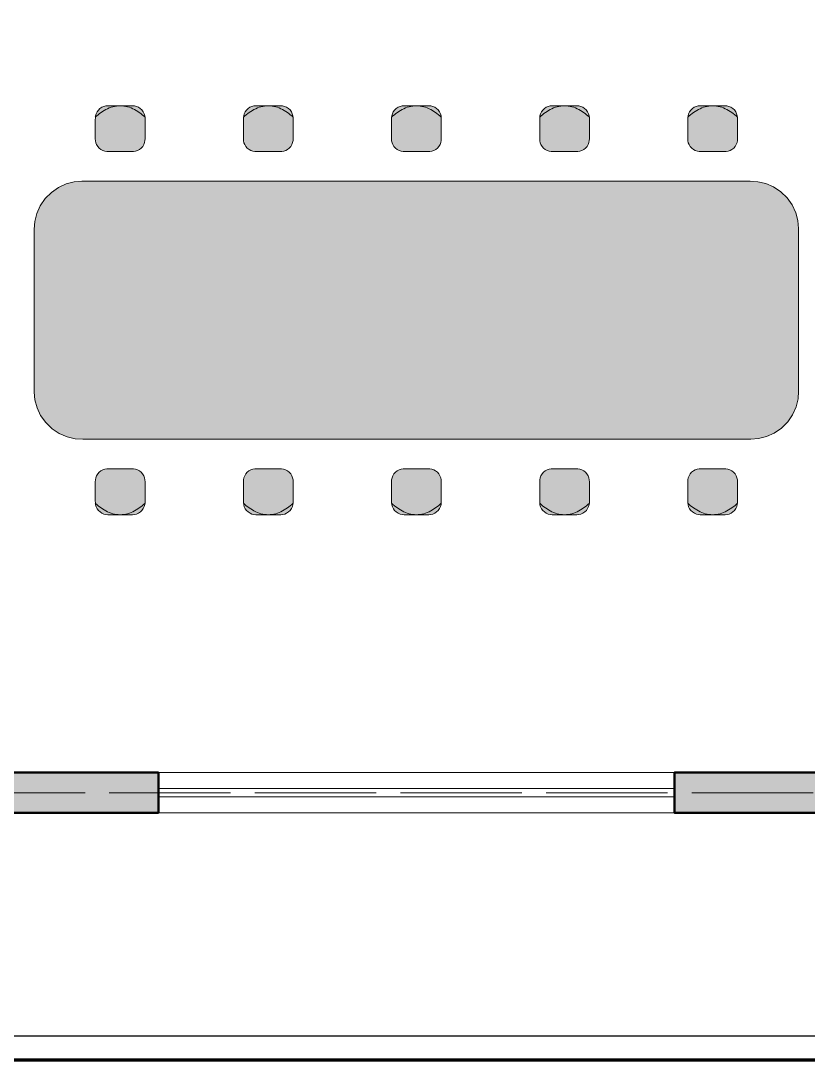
# Model space of a CAD drawing. Header units: metres. Extents: x 0 to 115, y 0 to 64.
# Drawn here: x 6.16 to 14.4, y 0.4 to 11.28 of the extents above; entities that cross this region are included whole.
import ezdxf

# ---------------------------------------------------------------- set-up
doc = ezdxf.new("R2010")
doc.units = ezdxf.units.M
doc.linetypes.add('DASHED', pattern=[1.524, 1.27, -0.254])
doc.layers.add('A-AREA', color=8, linetype='DASHED', lineweight=13, plot=False)
for name, color, linetype, lineweight in [('A-LAMINA', 8, 'Continuous', 35), ('A-MOBILIARIO', 9, 'Continuous', 18), ('A-MOBILIARIO-RELLENO', 9, 'Continuous', 0), ('A-MURO', 7, 'Continuous', 50), ('A-VENTANA', 4, 'Continuous', 18)]:
    doc.layers.add(name, color=color, linetype=linetype, lineweight=lineweight)
doc.layers.add('A-MURO-RELLENO', color=8, linetype='Continuous', lineweight=0, true_color=0x8d949b)

msp = doc.modelspace()

# ---------------------------------------------------------------- hatches: boundary and pattern name
at = {"layer": 'A-MOBILIARIO-RELLENO', "true_color": 0xeef0f2}
h = msp.add_hatch(color=7, dxfattribs=at)
h.dxf.hatch_style = 1
h.paths.add_polyline_path([(7.07, 10.39), (7.0899, 10.39), (7.1099, 10.39), (7.1298, 10.39), (7.1498, 10.39), (7.1697, 10.39), (7.1897, 10.39), (7.2096, 10.39), (7.2296, 10.39), (7.2495, 10.39), (7.2695, 10.39), (7.2894, 10.39), (7.3093, 10.39), (7.3293, 10.39), (7.3497, 10.3885), (7.3707, 10.3835), (7.3914, 10.3746), (7.4107, 10.3619), (7.4276, 10.3459), (7.4413, 10.3272), (7.4513, 10.3068), (7.4574, 10.2858), (7.4599, 10.2651), (7.46, 10.2451), (7.46, 10.2251), (7.46, 10.2052), (7.46, 10.1853), (7.46, 10.1653), (7.46, 10.1454), (7.46, 10.1254), (7.46, 10.1055), (7.46, 10.0855), (7.46, 10.0656), (7.46, 10.0456), (7.4592, 10.0254), (7.455, 10.0045), (7.4471, 9.9836), (7.4354, 9.9639), (7.4201, 9.9463), (7.402, 9.9317), (7.3819, 9.9208), (7.361, 9.9137), (7.3401, 9.9104), (7.32, 9.91), (7.3001, 9.91), (7.2801, 9.91), (7.2602, 9.91), (7.2402, 9.91), (7.2203, 9.91), (7.2004, 9.91), (7.1804, 9.91), (7.1605, 9.91), (7.1405, 9.91), (7.1206, 9.91), (7.1006, 9.91), (7.0807, 9.91), (7.0606, 9.9103), (7.0398, 9.9136), (7.0188, 9.9205), (6.9987, 9.9313), (6.9805, 9.9457), (6.9651, 9.9632), (6.9532, 9.9829), (6.9452, 10.0037), (6.9409, 10.0247), (6.94, 10.0449), (6.94, 10.0649), (6.94, 10.0848), (6.94, 10.1048), (6.94, 10.1247), (6.94, 10.1447), (6.94, 10.1646), (6.94, 10.1846), (6.94, 10.2045), (6.94, 10.2244), (6.94, 10.2444), (6.9401, 10.2644), (6.9424, 10.285), (6.9484, 10.306), (6.9583, 10.3265), (6.9718, 10.3452), (6.9887, 10.3614), (7.0079, 10.3742), (7.0285, 10.3832), (7.0495, 10.3884)])
h = msp.add_hatch(color=7, dxfattribs=at)
h.dxf.hatch_style = 1
h.paths.add_polyline_path([(8.62, 10.39), (8.6399, 10.39), (8.6599, 10.39), (8.6798, 10.39), (8.6998, 10.39), (8.7197, 10.39), (8.7397, 10.39), (8.7596, 10.39), (8.7796, 10.39), (8.7995, 10.39), (8.8195, 10.39), (8.8394, 10.39), (8.8593, 10.39), (8.8793, 10.39), (8.8997, 10.3885), (8.9207, 10.3835), (8.9414, 10.3746), (8.9607, 10.3619), (8.9776, 10.3459), (8.9913, 10.3272), (9.0013, 10.3068), (9.0074, 10.2858), (9.0099, 10.2651), (9.01, 10.2451), (9.01, 10.2251), (9.01, 10.2052), (9.01, 10.1853), (9.01, 10.1653), (9.01, 10.1454), (9.01, 10.1254), (9.01, 10.1055), (9.01, 10.0855), (9.01, 10.0656), (9.01, 10.0456), (9.0092, 10.0254), (9.005, 10.0045), (8.9971, 9.9836), (8.9854, 9.9639), (8.9701, 9.9463), (8.952, 9.9317), (8.9319, 9.9208), (8.911, 9.9137), (8.8901, 9.9104), (8.87, 9.91), (8.8501, 9.91), (8.8301, 9.91), (8.8102, 9.91), (8.7902, 9.91), (8.7703, 9.91), (8.7504, 9.91), (8.7304, 9.91), (8.7105, 9.91), (8.6905, 9.91), (8.6706, 9.91), (8.6506, 9.91), (8.6307, 9.91), (8.6106, 9.9103), (8.5898, 9.9136), (8.5688, 9.9205), (8.5487, 9.9313), (8.5305, 9.9457), (8.5151, 9.9632), (8.5032, 9.9829), (8.4952, 10.0037), (8.4909, 10.0247), (8.49, 10.0449), (8.49, 10.0649), (8.49, 10.0848), (8.49, 10.1048), (8.49, 10.1247), (8.49, 10.1447), (8.49, 10.1646), (8.49, 10.1846), (8.49, 10.2045), (8.49, 10.2244), (8.49, 10.2444), (8.4901, 10.2644), (8.4924, 10.285), (8.4984, 10.306), (8.5083, 10.3265), (8.5218, 10.3452), (8.5387, 10.3614), (8.5579, 10.3742), (8.5785, 10.3832), (8.5995, 10.3884)])
h = msp.add_hatch(color=7, dxfattribs=at)
h.dxf.hatch_style = 1
h.paths.add_polyline_path([(10.17, 10.39), (10.1899, 10.39), (10.2099, 10.39), (10.2298, 10.39), (10.2498, 10.39), (10.2697, 10.39), (10.2897, 10.39), (10.3096, 10.39), (10.3296, 10.39), (10.3495, 10.39), (10.3695, 10.39), (10.3894, 10.39), (10.4093, 10.39), (10.4293, 10.39), (10.4497, 10.3885), (10.4707, 10.3835), (10.4914, 10.3746), (10.5107, 10.3619), (10.5276, 10.3459), (10.5413, 10.3272), (10.5513, 10.3068), (10.5574, 10.2858), (10.5599, 10.2651), (10.56, 10.2451), (10.56, 10.2251), (10.56, 10.2052), (10.56, 10.1853), (10.56, 10.1653), (10.56, 10.1454), (10.56, 10.1254), (10.56, 10.1055), (10.56, 10.0855), (10.56, 10.0656), (10.56, 10.0456), (10.5592, 10.0254), (10.555, 10.0045), (10.5471, 9.9836), (10.5354, 9.9639), (10.5201, 9.9463), (10.502, 9.9317), (10.4819, 9.9208), (10.461, 9.9137), (10.4401, 9.9104), (10.42, 9.91), (10.4001, 9.91), (10.3801, 9.91), (10.3602, 9.91), (10.3402, 9.91), (10.3203, 9.91), (10.3004, 9.91), (10.2804, 9.91), (10.2605, 9.91), (10.2405, 9.91), (10.2206, 9.91), (10.2006, 9.91), (10.1807, 9.91), (10.1606, 9.9103), (10.1398, 9.9136), (10.1188, 9.9205), (10.0987, 9.9313), (10.0805, 9.9457), (10.0651, 9.9632), (10.0532, 9.9829), (10.0452, 10.0037), (10.0409, 10.0247), (10.04, 10.0449), (10.04, 10.0649), (10.04, 10.0848), (10.04, 10.1048), (10.04, 10.1247), (10.04, 10.1447), (10.04, 10.1646), (10.04, 10.1846), (10.04, 10.2045), (10.04, 10.2244), (10.04, 10.2444), (10.0401, 10.2644), (10.0424, 10.285), (10.0484, 10.306), (10.0583, 10.3265), (10.0718, 10.3452), (10.0887, 10.3614), (10.1079, 10.3742), (10.1285, 10.3832), (10.1495, 10.3884)])
h = msp.add_hatch(color=7, dxfattribs=at)
h.dxf.hatch_style = 1
h.paths.add_polyline_path([(11.72, 10.39), (11.7399, 10.39), (11.7599, 10.39), (11.7798, 10.39), (11.7998, 10.39), (11.8197, 10.39), (11.8397, 10.39), (11.8596, 10.39), (11.8796, 10.39), (11.8995, 10.39), (11.9195, 10.39), (11.9394, 10.39), (11.9593, 10.39), (11.9793, 10.39), (11.9997, 10.3885), (12.0207, 10.3835), (12.0414, 10.3746), (12.0607, 10.3619), (12.0776, 10.3459), (12.0913, 10.3272), (12.1013, 10.3068), (12.1074, 10.2858), (12.1099, 10.2651), (12.11, 10.2451), (12.11, 10.2251), (12.11, 10.2052), (12.11, 10.1853), (12.11, 10.1653), (12.11, 10.1454), (12.11, 10.1254), (12.11, 10.1055), (12.11, 10.0855), (12.11, 10.0656), (12.11, 10.0456), (12.1092, 10.0254), (12.105, 10.0045), (12.0971, 9.9836), (12.0854, 9.9639), (12.0701, 9.9463), (12.052, 9.9317), (12.0319, 9.9208), (12.011, 9.9137), (11.9901, 9.9104), (11.97, 9.91), (11.9501, 9.91), (11.9301, 9.91), (11.9102, 9.91), (11.8902, 9.91), (11.8703, 9.91), (11.8504, 9.91), (11.8304, 9.91), (11.8105, 9.91), (11.7905, 9.91), (11.7706, 9.91), (11.7506, 9.91), (11.7307, 9.91), (11.7106, 9.9103), (11.6898, 9.9136), (11.6688, 9.9205), (11.6487, 9.9313), (11.6305, 9.9457), (11.6151, 9.9632), (11.6032, 9.9829), (11.5952, 10.0037), (11.5909, 10.0247), (11.59, 10.0449), (11.59, 10.0649), (11.59, 10.0848), (11.59, 10.1048), (11.59, 10.1247), (11.59, 10.1447), (11.59, 10.1646), (11.59, 10.1846), (11.59, 10.2045), (11.59, 10.2244), (11.59, 10.2444), (11.5901, 10.2644), (11.5924, 10.285), (11.5984, 10.306), (11.6083, 10.3265), (11.6218, 10.3452), (11.6387, 10.3614), (11.6579, 10.3742), (11.6785, 10.3832), (11.6995, 10.3884)])
h = msp.add_hatch(color=7, dxfattribs=at)
h.dxf.hatch_style = 1
h.paths.add_polyline_path([(13.27, 10.39), (13.2899, 10.39), (13.3099, 10.39), (13.3298, 10.39), (13.3498, 10.39), (13.3697, 10.39), (13.3897, 10.39), (13.4096, 10.39), (13.4296, 10.39), (13.4495, 10.39), (13.4695, 10.39), (13.4894, 10.39), (13.5093, 10.39), (13.5293, 10.39), (13.5497, 10.3885), (13.5707, 10.3835), (13.5914, 10.3746), (13.6107, 10.3619), (13.6276, 10.3459), (13.6413, 10.3272), (13.6513, 10.3068), (13.6574, 10.2858), (13.6599, 10.2651), (13.66, 10.2451), (13.66, 10.2251), (13.66, 10.2052), (13.66, 10.1853), (13.66, 10.1653), (13.66, 10.1454), (13.66, 10.1254), (13.66, 10.1055), (13.66, 10.0855), (13.66, 10.0656), (13.66, 10.0456), (13.6592, 10.0254), (13.655, 10.0045), (13.6471, 9.9836), (13.6354, 9.9639), (13.6201, 9.9463), (13.602, 9.9317), (13.5819, 9.9208), (13.561, 9.9137), (13.5401, 9.9104), (13.52, 9.91), (13.5001, 9.91), (13.4801, 9.91), (13.4602, 9.91), (13.4402, 9.91), (13.4203, 9.91), (13.4004, 9.91), (13.3804, 9.91), (13.3605, 9.91), (13.3405, 9.91), (13.3206, 9.91), (13.3006, 9.91), (13.2807, 9.91), (13.2606, 9.9103), (13.2398, 9.9136), (13.2188, 9.9205), (13.1987, 9.9313), (13.1805, 9.9457), (13.1651, 9.9632), (13.1532, 9.9829), (13.1452, 10.0037), (13.1409, 10.0247), (13.14, 10.0449), (13.14, 10.0649), (13.14, 10.0848), (13.14, 10.1048), (13.14, 10.1247), (13.14, 10.1447), (13.14, 10.1646), (13.14, 10.1846), (13.14, 10.2045), (13.14, 10.2244), (13.14, 10.2444), (13.1401, 10.2644), (13.1424, 10.285), (13.1484, 10.306), (13.1583, 10.3265), (13.1718, 10.3452), (13.1887, 10.3614), (13.2079, 10.3742), (13.2285, 10.3832), (13.2495, 10.3884)])
at = {"layer": 'A-MOBILIARIO-RELLENO', "true_color": 0xf3efe8}
h = msp.add_hatch(color=7, dxfattribs=at)
h.dxf.hatch_style = 1
h.paths.add_polyline_path([(6.8, 9.6), (6.8853, 9.6), (6.9705, 9.6), (7.0558, 9.6), (7.141, 9.6), (7.2263, 9.6), (7.3115, 9.6), (7.3968, 9.6), (7.482, 9.6), (7.5673, 9.6), (7.6526, 9.6), (7.7378, 9.6), (7.8231, 9.6), (7.9083, 9.6), (7.9936, 9.6), (8.0788, 9.6), (8.1641, 9.6), (8.2494, 9.6), (8.3346, 9.6), (8.4199, 9.6), (8.5051, 9.6), (8.5904, 9.6), (8.6756, 9.6), (8.7609, 9.6), (8.8461, 9.6), (8.9314, 9.6), (9.0167, 9.6), (9.1019, 9.6), (9.1872, 9.6), (9.2724, 9.6), (9.3577, 9.6), (9.4429, 9.6), (9.5282, 9.6), (9.6135, 9.6), (9.6987, 9.6), (9.784, 9.6), (9.8692, 9.6), (9.9545, 9.6), (10.0397, 9.6), (10.125, 9.6), (10.2102, 9.6), (10.2955, 9.6), (10.3808, 9.6), (10.466, 9.6), (10.5513, 9.6), (10.6365, 9.6), (10.7218, 9.6), (10.807, 9.6), (10.8923, 9.6), (10.9776, 9.6), (11.0628, 9.6), (11.1481, 9.6), (11.2333, 9.6), (11.3186, 9.6), (11.4038, 9.6), (11.4891, 9.6), (11.5743, 9.6), (11.6596, 9.6), (11.7449, 9.6), (11.8301, 9.6), (11.9154, 9.6), (12.0006, 9.6), (12.0859, 9.6), (12.1711, 9.6), (12.2564, 9.6), (12.3416, 9.6), (12.4269, 9.6), (12.5122, 9.6), (12.5974, 9.6), (12.6827, 9.6), (12.7679, 9.6), (12.8532, 9.6), (12.9384, 9.6), (13.0237, 9.6), (13.109, 9.6), (13.1942, 9.6), (13.2795, 9.6), (13.3647, 9.6), (13.45, 9.6), (13.5352, 9.6), (13.6205, 9.6), (13.7057, 9.6), (13.791, 9.6), (13.8722, 9.5948), (13.9551, 9.5753), (14.0368, 9.5404), (14.1128, 9.4901), (14.179, 9.4261), (14.2321, 9.3516), (14.2699, 9.2707), (14.2922, 9.1877), (14.3, 9.1065), (14.3, 9.0218), (14.3, 8.9365), (14.3, 8.8513), (14.3, 8.766), (14.3, 8.6808), (14.3, 8.5955), (14.3, 8.5103), (14.3, 8.425), (14.3, 8.3398), (14.3, 8.2545), (14.3, 8.1692), (14.3, 8.084), (14.3, 7.9987), (14.3, 7.9135), (14.3, 7.8282), (14.3, 7.743), (14.3, 7.6577), (14.3, 7.5724), (14.3, 7.4872), (14.3, 7.4019), (14.2937, 7.321), (14.273, 7.238), (14.2368, 7.1567), (14.1853, 7.0813), (14.1203, 7.0161), (14.0451, 6.9642), (13.9639, 6.9276), (13.8809, 6.9066), (13.8, 6.9), (13.7147, 6.9), (13.6295, 6.9), (13.5442, 6.9), (13.459, 6.9), (13.3737, 6.9), (13.2885, 6.9), (13.2032, 6.9), (13.118, 6.9), (13.0327, 6.9), (12.9474, 6.9), (12.8622, 6.9), (12.7769, 6.9), (12.6917, 6.9), (12.6064, 6.9), (12.5212, 6.9), (12.4359, 6.9), (12.3506, 6.9), (12.2654, 6.9), (12.1801, 6.9), (12.0949, 6.9), (12.0096, 6.9), (11.9244, 6.9), (11.8391, 6.9), (11.7539, 6.9), (11.6686, 6.9), (11.5833, 6.9), (11.4981, 6.9), (11.4128, 6.9), (11.3276, 6.9), (11.2423, 6.9), (11.1571, 6.9), (11.0718, 6.9), (10.9865, 6.9), (10.9013, 6.9), (10.816, 6.9), (10.7308, 6.9), (10.6455, 6.9), (10.5603, 6.9), (10.475, 6.9), (10.3898, 6.9), (10.3045, 6.9), (10.2192, 6.9), (10.134, 6.9), (10.0487, 6.9), (9.9635, 6.9), (9.8782, 6.9), (9.793, 6.9), (9.7077, 6.9), (9.6225, 6.9), (9.5372, 6.9), (9.4519, 6.9), (9.3667, 6.9), (9.2814, 6.9), (9.1962, 6.9), (9.1109, 6.9), (9.0257, 6.9), (8.9404, 6.9), (8.8551, 6.9), (8.7699, 6.9), (8.6846, 6.9), (8.5994, 6.9), (8.5141, 6.9), (8.4289, 6.9), (8.3436, 6.9), (8.2584, 6.9), (8.1731, 6.9), (8.0878, 6.9), (8.0026, 6.9), (7.9173, 6.9), (7.8321, 6.9), (7.7468, 6.9), (7.6616, 6.9), (7.5763, 6.9), (7.491, 6.9), (7.4058, 6.9), (7.3205, 6.9), (7.2353, 6.9), (7.15, 6.9), (7.0648, 6.9), (6.9795, 6.9), (6.8943, 6.9), (6.809, 6.9), (6.7278, 6.9052), (6.6449, 6.9247), (6.5632, 6.9596), (6.4872, 7.0099), (6.421, 7.0739), (6.3679, 7.1484), (6.3301, 7.2293), (6.3078, 7.3123), (6.3, 7.3935), (6.3, 7.4782), (6.3, 7.5635), (6.3, 7.6487), (6.3, 7.734), (6.3, 7.8192), (6.3, 7.9045), (6.3, 7.9897), (6.3, 8.075), (6.3, 8.1602), (6.3, 8.2455), (6.3, 8.3308), (6.3, 8.416), (6.3, 8.5013), (6.3, 8.5865), (6.3, 8.6718), (6.3, 8.757), (6.3, 8.8423), (6.3, 8.9276), (6.3, 9.0128), (6.3, 9.0981), (6.3063, 9.179), (6.327, 9.262), (6.3632, 9.3433), (6.4147, 9.4187), (6.4797, 9.4839), (6.5549, 9.5358), (6.6361, 9.5724), (6.7191, 9.5934)])
at = {"layer": 'A-MOBILIARIO-RELLENO', "true_color": 0xeef0f2}
h = msp.add_hatch(color=7, dxfattribs=at)
h.dxf.hatch_style = 1
h.paths.add_polyline_path([(7.33, 6.11), (7.3101, 6.11), (7.2901, 6.11), (7.2702, 6.11), (7.2502, 6.11), (7.2303, 6.11), (7.2103, 6.11), (7.1904, 6.11), (7.1704, 6.11), (7.1505, 6.11), (7.1305, 6.11), (7.1106, 6.11), (7.0907, 6.11), (7.0707, 6.11), (7.0503, 6.1115), (7.0293, 6.1165), (7.0086, 6.1254), (6.9893, 6.1381), (6.9724, 6.1541), (6.9587, 6.1728), (6.9487, 6.1932), (6.9426, 6.2142), (6.9401, 6.2349), (6.94, 6.2549), (6.94, 6.2749), (6.94, 6.2948), (6.94, 6.3147), (6.94, 6.3347), (6.94, 6.3546), (6.94, 6.3746), (6.94, 6.3945), (6.94, 6.4145), (6.94, 6.4344), (6.94, 6.4544), (6.9408, 6.4746), (6.945, 6.4955), (6.9529, 6.5164), (6.9646, 6.5361), (6.9799, 6.5537), (6.998, 6.5683), (7.0181, 6.5792), (7.039, 6.5863), (7.0599, 6.5896), (7.08, 6.59), (7.0999, 6.59), (7.1199, 6.59), (7.1398, 6.59), (7.1598, 6.59), (7.1797, 6.59), (7.1996, 6.59), (7.2196, 6.59), (7.2395, 6.59), (7.2595, 6.59), (7.2794, 6.59), (7.2994, 6.59), (7.3193, 6.59), (7.3394, 6.5897), (7.3602, 6.5864), (7.3812, 6.5795), (7.4013, 6.5687), (7.4195, 6.5543), (7.4349, 6.5368), (7.4468, 6.5171), (7.4548, 6.4963), (7.4591, 6.4753), (7.46, 6.4551), (7.46, 6.4351), (7.46, 6.4152), (7.46, 6.3952), (7.46, 6.3753), (7.46, 6.3553), (7.46, 6.3354), (7.46, 6.3154), (7.46, 6.2955), (7.46, 6.2756), (7.46, 6.2556), (7.4599, 6.2356), (7.4576, 6.215), (7.4516, 6.194), (7.4417, 6.1735), (7.4282, 6.1548), (7.4113, 6.1386), (7.3921, 6.1258), (7.3715, 6.1168), (7.3505, 6.1116)])
h = msp.add_hatch(color=7, dxfattribs=at)
h.dxf.hatch_style = 1
h.paths.add_polyline_path([(8.88, 6.11), (8.8601, 6.11), (8.8401, 6.11), (8.8202, 6.11), (8.8002, 6.11), (8.7803, 6.11), (8.7603, 6.11), (8.7404, 6.11), (8.7204, 6.11), (8.7005, 6.11), (8.6805, 6.11), (8.6606, 6.11), (8.6407, 6.11), (8.6207, 6.11), (8.6003, 6.1115), (8.5793, 6.1165), (8.5586, 6.1254), (8.5393, 6.1381), (8.5224, 6.1541), (8.5087, 6.1728), (8.4987, 6.1932), (8.4926, 6.2142), (8.4901, 6.2349), (8.49, 6.2549), (8.49, 6.2749), (8.49, 6.2948), (8.49, 6.3147), (8.49, 6.3347), (8.49, 6.3546), (8.49, 6.3746), (8.49, 6.3945), (8.49, 6.4145), (8.49, 6.4344), (8.49, 6.4544), (8.4908, 6.4746), (8.495, 6.4955), (8.5029, 6.5164), (8.5146, 6.5361), (8.5299, 6.5537), (8.548, 6.5683), (8.5681, 6.5792), (8.589, 6.5863), (8.6099, 6.5896), (8.63, 6.59), (8.6499, 6.59), (8.6699, 6.59), (8.6898, 6.59), (8.7098, 6.59), (8.7297, 6.59), (8.7496, 6.59), (8.7696, 6.59), (8.7895, 6.59), (8.8095, 6.59), (8.8294, 6.59), (8.8494, 6.59), (8.8693, 6.59), (8.8894, 6.5897), (8.9102, 6.5864), (8.9312, 6.5795), (8.9513, 6.5687), (8.9695, 6.5543), (8.9849, 6.5368), (8.9968, 6.5171), (9.0048, 6.4963), (9.0091, 6.4753), (9.01, 6.4551), (9.01, 6.4351), (9.01, 6.4152), (9.01, 6.3952), (9.01, 6.3753), (9.01, 6.3553), (9.01, 6.3354), (9.01, 6.3154), (9.01, 6.2955), (9.01, 6.2756), (9.01, 6.2556), (9.0099, 6.2356), (9.0076, 6.215), (9.0016, 6.194), (8.9917, 6.1735), (8.9782, 6.1548), (8.9613, 6.1386), (8.9421, 6.1258), (8.9215, 6.1168), (8.9005, 6.1116)])
h = msp.add_hatch(color=7, dxfattribs=at)
h.dxf.hatch_style = 1
h.paths.add_polyline_path([(10.43, 6.11), (10.4101, 6.11), (10.3901, 6.11), (10.3702, 6.11), (10.3502, 6.11), (10.3303, 6.11), (10.3103, 6.11), (10.2904, 6.11), (10.2704, 6.11), (10.2505, 6.11), (10.2305, 6.11), (10.2106, 6.11), (10.1907, 6.11), (10.1707, 6.11), (10.1503, 6.1115), (10.1293, 6.1165), (10.1086, 6.1254), (10.0893, 6.1381), (10.0724, 6.1541), (10.0587, 6.1728), (10.0487, 6.1932), (10.0426, 6.2142), (10.0401, 6.2349), (10.04, 6.2549), (10.04, 6.2749), (10.04, 6.2948), (10.04, 6.3147), (10.04, 6.3347), (10.04, 6.3546), (10.04, 6.3746), (10.04, 6.3945), (10.04, 6.4145), (10.04, 6.4344), (10.04, 6.4544), (10.0408, 6.4746), (10.045, 6.4955), (10.0529, 6.5164), (10.0646, 6.5361), (10.0799, 6.5537), (10.098, 6.5683), (10.1181, 6.5792), (10.139, 6.5863), (10.1599, 6.5896), (10.18, 6.59), (10.1999, 6.59), (10.2199, 6.59), (10.2398, 6.59), (10.2598, 6.59), (10.2797, 6.59), (10.2996, 6.59), (10.3196, 6.59), (10.3395, 6.59), (10.3595, 6.59), (10.3794, 6.59), (10.3994, 6.59), (10.4193, 6.59), (10.4394, 6.5897), (10.4602, 6.5864), (10.4812, 6.5795), (10.5013, 6.5687), (10.5195, 6.5543), (10.5349, 6.5368), (10.5468, 6.5171), (10.5548, 6.4963), (10.5591, 6.4753), (10.56, 6.4551), (10.56, 6.4351), (10.56, 6.4152), (10.56, 6.3952), (10.56, 6.3753), (10.56, 6.3553), (10.56, 6.3354), (10.56, 6.3154), (10.56, 6.2955), (10.56, 6.2756), (10.56, 6.2556), (10.5599, 6.2356), (10.5576, 6.215), (10.5516, 6.194), (10.5417, 6.1735), (10.5282, 6.1548), (10.5113, 6.1386), (10.4921, 6.1258), (10.4715, 6.1168), (10.4505, 6.1116)])
h = msp.add_hatch(color=7, dxfattribs=at)
h.dxf.hatch_style = 1
h.paths.add_polyline_path([(11.98, 6.11), (11.9601, 6.11), (11.9401, 6.11), (11.9202, 6.11), (11.9002, 6.11), (11.8803, 6.11), (11.8603, 6.11), (11.8404, 6.11), (11.8204, 6.11), (11.8005, 6.11), (11.7805, 6.11), (11.7606, 6.11), (11.7407, 6.11), (11.7207, 6.11), (11.7003, 6.1115), (11.6793, 6.1165), (11.6586, 6.1254), (11.6393, 6.1381), (11.6224, 6.1541), (11.6087, 6.1728), (11.5987, 6.1932), (11.5926, 6.2142), (11.5901, 6.2349), (11.59, 6.2549), (11.59, 6.2749), (11.59, 6.2948), (11.59, 6.3147), (11.59, 6.3347), (11.59, 6.3546), (11.59, 6.3746), (11.59, 6.3945), (11.59, 6.4145), (11.59, 6.4344), (11.59, 6.4544), (11.5908, 6.4746), (11.595, 6.4955), (11.6029, 6.5164), (11.6146, 6.5361), (11.6299, 6.5537), (11.648, 6.5683), (11.6681, 6.5792), (11.689, 6.5863), (11.7099, 6.5896), (11.73, 6.59), (11.7499, 6.59), (11.7699, 6.59), (11.7898, 6.59), (11.8098, 6.59), (11.8297, 6.59), (11.8496, 6.59), (11.8696, 6.59), (11.8895, 6.59), (11.9095, 6.59), (11.9294, 6.59), (11.9494, 6.59), (11.9693, 6.59), (11.9894, 6.5897), (12.0102, 6.5864), (12.0312, 6.5795), (12.0513, 6.5687), (12.0695, 6.5543), (12.0849, 6.5368), (12.0968, 6.5171), (12.1048, 6.4963), (12.1091, 6.4753), (12.11, 6.4551), (12.11, 6.4351), (12.11, 6.4152), (12.11, 6.3952), (12.11, 6.3753), (12.11, 6.3553), (12.11, 6.3354), (12.11, 6.3154), (12.11, 6.2955), (12.11, 6.2756), (12.11, 6.2556), (12.1099, 6.2356), (12.1076, 6.215), (12.1016, 6.194), (12.0917, 6.1735), (12.0782, 6.1548), (12.0613, 6.1386), (12.0421, 6.1258), (12.0215, 6.1168), (12.0005, 6.1116)])
h = msp.add_hatch(color=7, dxfattribs=at)
h.dxf.hatch_style = 1
h.paths.add_polyline_path([(13.53, 6.11), (13.5101, 6.11), (13.4901, 6.11), (13.4702, 6.11), (13.4502, 6.11), (13.4303, 6.11), (13.4103, 6.11), (13.3904, 6.11), (13.3704, 6.11), (13.3505, 6.11), (13.3305, 6.11), (13.3106, 6.11), (13.2907, 6.11), (13.2707, 6.11), (13.2503, 6.1115), (13.2293, 6.1165), (13.2086, 6.1254), (13.1893, 6.1381), (13.1724, 6.1541), (13.1587, 6.1728), (13.1487, 6.1932), (13.1426, 6.2142), (13.1401, 6.2349), (13.14, 6.2549), (13.14, 6.2749), (13.14, 6.2948), (13.14, 6.3147), (13.14, 6.3347), (13.14, 6.3546), (13.14, 6.3746), (13.14, 6.3945), (13.14, 6.4145), (13.14, 6.4344), (13.14, 6.4544), (13.1408, 6.4746), (13.145, 6.4955), (13.1529, 6.5164), (13.1646, 6.5361), (13.1799, 6.5537), (13.198, 6.5683), (13.2181, 6.5792), (13.239, 6.5863), (13.2599, 6.5896), (13.28, 6.59), (13.2999, 6.59), (13.3199, 6.59), (13.3398, 6.59), (13.3598, 6.59), (13.3797, 6.59), (13.3996, 6.59), (13.4196, 6.59), (13.4395, 6.59), (13.4595, 6.59), (13.4794, 6.59), (13.4994, 6.59), (13.5193, 6.59), (13.5394, 6.5897), (13.5602, 6.5864), (13.5812, 6.5795), (13.6013, 6.5687), (13.6195, 6.5543), (13.6349, 6.5368), (13.6468, 6.5171), (13.6548, 6.4963), (13.6591, 6.4753), (13.66, 6.4551), (13.66, 6.4351), (13.66, 6.4152), (13.66, 6.3952), (13.66, 6.3753), (13.66, 6.3553), (13.66, 6.3354), (13.66, 6.3154), (13.66, 6.2955), (13.66, 6.2756), (13.66, 6.2556), (13.6599, 6.2356), (13.6576, 6.215), (13.6516, 6.194), (13.6417, 6.1735), (13.6282, 6.1548), (13.6113, 6.1386), (13.5921, 6.1258), (13.5715, 6.1168), (13.5505, 6.1116)])
at = {"layer": 'A-MURO-RELLENO', "true_color": 0x8d949b}
h = msp.add_hatch(color=8, dxfattribs=at)
h.dxf.hatch_style = 1
h.paths.add_polyline_path([(21.6, 2.99), (21.6, 3.41), (17.65, 3.41), (17.65, 14.3), (17.9, 14.3), (17.9, 14.6), (17, 14.6), (17, 14.3), (17.35, 14.3), (17.35, 3.41), (13, 3.41), (13, 2.99)])
h = msp.add_hatch(color=8, dxfattribs=at)
h.dxf.hatch_style = 1
h.paths.add_polyline_path([(2.79, 5.7), (2.79, 2.99), (7.6, 2.99), (7.6, 3.41), (3.21, 3.41), (3.21, 5.7)])

# ---------------------------------------------------------------- linework, layer by layer
at = {"layer": 'A-AREA'}
msp.add_lwpolyline([(3, 14.45), (17.5, 14.45), (17.5, 3.2), (3, 3.2)], close=True, dxfattribs=at)
at = {"layer": 'A-LAMINA', "lineweight": 70}
msp.add_lwpolyline([(0.4, 64.5), (115.4, 64.5), (115.4, 0.4), (0.4, 0.4)], close=True, dxfattribs=at)
at = {"layer": 'A-LAMINA', "lineweight": 25}
msp.add_lwpolyline([(0.65, 64.25), (115.15, 64.25), (115.15, 0.65), (0.65, 0.65)], close=True, dxfattribs=at)
at = {"layer": 'A-MOBILIARIO'}
for points in [[(7.07, 10.39), (7.0899, 10.39), (7.1099, 10.39), (7.1298, 10.39), (7.1498, 10.39), (7.1697, 10.39), (7.1897, 10.39), (7.2096, 10.39), (7.2296, 10.39), (7.2495, 10.39), (7.2695, 10.39), (7.2894, 10.39), (7.3093, 10.39), (7.3293, 10.39), (7.3497, 10.3885), (7.3707, 10.3835), (7.3914, 10.3746), (7.4107, 10.3619), (7.4276, 10.3459), (7.4413, 10.3272), (7.4513, 10.3068), (7.4574, 10.2858), (7.4599, 10.2651), (7.46, 10.2451), (7.46, 10.2251), (7.46, 10.2052), (7.46, 10.1853), (7.46, 10.1653), (7.46, 10.1454), (7.46, 10.1254), (7.46, 10.1055), (7.46, 10.0855), (7.46, 10.0656), (7.46, 10.0456), (7.4592, 10.0254), (7.455, 10.0045), (7.4471, 9.9836), (7.4354, 9.9639), (7.4201, 9.9463), (7.402, 9.9317), (7.3819, 9.9208), (7.361, 9.9137), (7.3401, 9.9104), (7.32, 9.91), (7.3001, 9.91), (7.2801, 9.91), (7.2602, 9.91), (7.2402, 9.91), (7.2203, 9.91), (7.2004, 9.91), (7.1804, 9.91), (7.1605, 9.91), (7.1405, 9.91), (7.1206, 9.91), (7.1006, 9.91), (7.0807, 9.91), (7.0606, 9.9103), (7.0398, 9.9136), (7.0188, 9.9205), (6.9987, 9.9313), (6.9805, 9.9457), (6.9651, 9.9632), (6.9532, 9.9829), (6.9452, 10.0037), (6.9409, 10.0247), (6.94, 10.0449), (6.94, 10.0649), (6.94, 10.0848), (6.94, 10.1048), (6.94, 10.1247), (6.94, 10.1447), (6.94, 10.1646), (6.94, 10.1846), (6.94, 10.2045), (6.94, 10.2244), (6.94, 10.2444), (6.9401, 10.2644), (6.9424, 10.285), (6.9484, 10.306), (6.9583, 10.3265), (6.9718, 10.3452), (6.9887, 10.3614), (7.0079, 10.3742), (7.0285, 10.3832), (7.0495, 10.3884)], [(8.62, 10.39), (8.6399, 10.39), (8.6599, 10.39), (8.6798, 10.39), (8.6998, 10.39), (8.7197, 10.39), (8.7397, 10.39), (8.7596, 10.39), (8.7796, 10.39), (8.7995, 10.39), (8.8195, 10.39), (8.8394, 10.39), (8.8593, 10.39), (8.8793, 10.39), (8.8997, 10.3885), (8.9207, 10.3835), (8.9414, 10.3746), (8.9607, 10.3619), (8.9776, 10.3459), (8.9913, 10.3272), (9.0013, 10.3068), (9.0074, 10.2858), (9.0099, 10.2651), (9.01, 10.2451), (9.01, 10.2251), (9.01, 10.2052), (9.01, 10.1853), (9.01, 10.1653), (9.01, 10.1454), (9.01, 10.1254), (9.01, 10.1055), (9.01, 10.0855), (9.01, 10.0656), (9.01, 10.0456), (9.0092, 10.0254), (9.005, 10.0045), (8.9971, 9.9836), (8.9854, 9.9639), (8.9701, 9.9463), (8.952, 9.9317), (8.9319, 9.9208), (8.911, 9.9137), (8.8901, 9.9104), (8.87, 9.91), (8.8501, 9.91), (8.8301, 9.91), (8.8102, 9.91), (8.7902, 9.91), (8.7703, 9.91), (8.7504, 9.91), (8.7304, 9.91), (8.7105, 9.91), (8.6905, 9.91), (8.6706, 9.91), (8.6506, 9.91), (8.6307, 9.91), (8.6106, 9.9103), (8.5898, 9.9136), (8.5688, 9.9205), (8.5487, 9.9313), (8.5305, 9.9457), (8.5151, 9.9632), (8.5032, 9.9829), (8.4952, 10.0037), (8.4909, 10.0247), (8.49, 10.0449), (8.49, 10.0649), (8.49, 10.0848), (8.49, 10.1048), (8.49, 10.1247), (8.49, 10.1447), (8.49, 10.1646), (8.49, 10.1846), (8.49, 10.2045), (8.49, 10.2244), (8.49, 10.2444), (8.4901, 10.2644), (8.4924, 10.285), (8.4984, 10.306), (8.5083, 10.3265), (8.5218, 10.3452), (8.5387, 10.3614), (8.5579, 10.3742), (8.5785, 10.3832), (8.5995, 10.3884)], [(10.17, 10.39), (10.1899, 10.39), (10.2099, 10.39), (10.2298, 10.39), (10.2498, 10.39), (10.2697, 10.39), (10.2897, 10.39), (10.3096, 10.39), (10.3296, 10.39), (10.3495, 10.39), (10.3695, 10.39), (10.3894, 10.39), (10.4093, 10.39), (10.4293, 10.39), (10.4497, 10.3885), (10.4707, 10.3835), (10.4914, 10.3746), (10.5107, 10.3619), (10.5276, 10.3459), (10.5413, 10.3272), (10.5513, 10.3068), (10.5574, 10.2858), (10.5599, 10.2651), (10.56, 10.2451), (10.56, 10.2251), (10.56, 10.2052), (10.56, 10.1853), (10.56, 10.1653), (10.56, 10.1454), (10.56, 10.1254), (10.56, 10.1055), (10.56, 10.0855), (10.56, 10.0656), (10.56, 10.0456), (10.5592, 10.0254), (10.555, 10.0045), (10.5471, 9.9836), (10.5354, 9.9639), (10.5201, 9.9463), (10.502, 9.9317), (10.4819, 9.9208), (10.461, 9.9137), (10.4401, 9.9104), (10.42, 9.91), (10.4001, 9.91), (10.3801, 9.91), (10.3602, 9.91), (10.3402, 9.91), (10.3203, 9.91), (10.3004, 9.91), (10.2804, 9.91), (10.2605, 9.91), (10.2405, 9.91), (10.2206, 9.91), (10.2006, 9.91), (10.1807, 9.91), (10.1606, 9.9103), (10.1398, 9.9136), (10.1188, 9.9205), (10.0987, 9.9313), (10.0805, 9.9457), (10.0651, 9.9632), (10.0532, 9.9829), (10.0452, 10.0037), (10.0409, 10.0247), (10.04, 10.0449), (10.04, 10.0649), (10.04, 10.0848), (10.04, 10.1048), (10.04, 10.1247), (10.04, 10.1447), (10.04, 10.1646), (10.04, 10.1846), (10.04, 10.2045), (10.04, 10.2244), (10.04, 10.2444), (10.0401, 10.2644), (10.0424, 10.285), (10.0484, 10.306), (10.0583, 10.3265), (10.0718, 10.3452), (10.0887, 10.3614), (10.1079, 10.3742), (10.1285, 10.3832), (10.1495, 10.3884)], [(11.72, 10.39), (11.7399, 10.39), (11.7599, 10.39), (11.7798, 10.39), (11.7998, 10.39), (11.8197, 10.39), (11.8397, 10.39), (11.8596, 10.39), (11.8796, 10.39), (11.8995, 10.39), (11.9195, 10.39), (11.9394, 10.39), (11.9593, 10.39), (11.9793, 10.39), (11.9997, 10.3885), (12.0207, 10.3835), (12.0414, 10.3746), (12.0607, 10.3619), (12.0776, 10.3459), (12.0913, 10.3272), (12.1013, 10.3068), (12.1074, 10.2858), (12.1099, 10.2651), (12.11, 10.2451), (12.11, 10.2251), (12.11, 10.2052), (12.11, 10.1853), (12.11, 10.1653), (12.11, 10.1454), (12.11, 10.1254), (12.11, 10.1055), (12.11, 10.0855), (12.11, 10.0656), (12.11, 10.0456), (12.1092, 10.0254), (12.105, 10.0045), (12.0971, 9.9836), (12.0854, 9.9639), (12.0701, 9.9463), (12.052, 9.9317), (12.0319, 9.9208), (12.011, 9.9137), (11.9901, 9.9104), (11.97, 9.91), (11.9501, 9.91), (11.9301, 9.91), (11.9102, 9.91), (11.8902, 9.91), (11.8703, 9.91), (11.8504, 9.91), (11.8304, 9.91), (11.8105, 9.91), (11.7905, 9.91), (11.7706, 9.91), (11.7506, 9.91), (11.7307, 9.91), (11.7106, 9.9103), (11.6898, 9.9136), (11.6688, 9.9205), (11.6487, 9.9313), (11.6305, 9.9457), (11.6151, 9.9632), (11.6032, 9.9829), (11.5952, 10.0037), (11.5909, 10.0247), (11.59, 10.0449), (11.59, 10.0649), (11.59, 10.0848), (11.59, 10.1048), (11.59, 10.1247), (11.59, 10.1447), (11.59, 10.1646), (11.59, 10.1846), (11.59, 10.2045), (11.59, 10.2244), (11.59, 10.2444), (11.5901, 10.2644), (11.5924, 10.285), (11.5984, 10.306), (11.6083, 10.3265), (11.6218, 10.3452), (11.6387, 10.3614), (11.6579, 10.3742), (11.6785, 10.3832), (11.6995, 10.3884)], [(13.27, 10.39), (13.2899, 10.39), (13.3099, 10.39), (13.3298, 10.39), (13.3498, 10.39), (13.3697, 10.39), (13.3897, 10.39), (13.4096, 10.39), (13.4296, 10.39), (13.4495, 10.39), (13.4695, 10.39), (13.4894, 10.39), (13.5093, 10.39), (13.5293, 10.39), (13.5497, 10.3885), (13.5707, 10.3835), (13.5914, 10.3746), (13.6107, 10.3619), (13.6276, 10.3459), (13.6413, 10.3272), (13.6513, 10.3068), (13.6574, 10.2858), (13.6599, 10.2651), (13.66, 10.2451), (13.66, 10.2251), (13.66, 10.2052), (13.66, 10.1853), (13.66, 10.1653), (13.66, 10.1454), (13.66, 10.1254), (13.66, 10.1055), (13.66, 10.0855), (13.66, 10.0656), (13.66, 10.0456), (13.6592, 10.0254), (13.655, 10.0045), (13.6471, 9.9836), (13.6354, 9.9639), (13.6201, 9.9463), (13.602, 9.9317), (13.5819, 9.9208), (13.561, 9.9137), (13.5401, 9.9104), (13.52, 9.91), (13.5001, 9.91), (13.4801, 9.91), (13.4602, 9.91), (13.4402, 9.91), (13.4203, 9.91), (13.4004, 9.91), (13.3804, 9.91), (13.3605, 9.91), (13.3405, 9.91), (13.3206, 9.91), (13.3006, 9.91), (13.2807, 9.91), (13.2606, 9.9103), (13.2398, 9.9136), (13.2188, 9.9205), (13.1987, 9.9313), (13.1805, 9.9457), (13.1651, 9.9632), (13.1532, 9.9829), (13.1452, 10.0037), (13.1409, 10.0247), (13.14, 10.0449), (13.14, 10.0649), (13.14, 10.0848), (13.14, 10.1048), (13.14, 10.1247), (13.14, 10.1447), (13.14, 10.1646), (13.14, 10.1846), (13.14, 10.2045), (13.14, 10.2244), (13.14, 10.2444), (13.1401, 10.2644), (13.1424, 10.285), (13.1484, 10.306), (13.1583, 10.3265), (13.1718, 10.3452), (13.1887, 10.3614), (13.2079, 10.3742), (13.2285, 10.3832), (13.2495, 10.3884)], [(6.8, 9.6), (6.8853, 9.6), (6.9705, 9.6), (7.0558, 9.6), (7.141, 9.6), (7.2263, 9.6), (7.3115, 9.6), (7.3968, 9.6), (7.482, 9.6), (7.5673, 9.6), (7.6526, 9.6), (7.7378, 9.6), (7.8231, 9.6), (7.9083, 9.6), (7.9936, 9.6), (8.0788, 9.6), (8.1641, 9.6), (8.2494, 9.6), (8.3346, 9.6), (8.4199, 9.6), (8.5051, 9.6), (8.5904, 9.6), (8.6756, 9.6), (8.7609, 9.6), (8.8461, 9.6), (8.9314, 9.6), (9.0167, 9.6), (9.1019, 9.6), (9.1872, 9.6), (9.2724, 9.6), (9.3577, 9.6), (9.4429, 9.6), (9.5282, 9.6), (9.6135, 9.6), (9.6987, 9.6), (9.784, 9.6), (9.8692, 9.6), (9.9545, 9.6), (10.0397, 9.6), (10.125, 9.6), (10.2102, 9.6), (10.2955, 9.6), (10.3808, 9.6), (10.466, 9.6), (10.5513, 9.6), (10.6365, 9.6), (10.7218, 9.6), (10.807, 9.6), (10.8923, 9.6), (10.9776, 9.6), (11.0628, 9.6), (11.1481, 9.6), (11.2333, 9.6), (11.3186, 9.6), (11.4038, 9.6), (11.4891, 9.6), (11.5743, 9.6), (11.6596, 9.6), (11.7449, 9.6), (11.8301, 9.6), (11.9154, 9.6), (12.0006, 9.6), (12.0859, 9.6), (12.1711, 9.6), (12.2564, 9.6), (12.3416, 9.6), (12.4269, 9.6), (12.5122, 9.6), (12.5974, 9.6), (12.6827, 9.6), (12.7679, 9.6), (12.8532, 9.6), (12.9384, 9.6), (13.0237, 9.6), (13.109, 9.6), (13.1942, 9.6), (13.2795, 9.6), (13.3647, 9.6), (13.45, 9.6), (13.5352, 9.6), (13.6205, 9.6), (13.7057, 9.6), (13.791, 9.6), (13.8722, 9.5948), (13.9551, 9.5753), (14.0368, 9.5404), (14.1128, 9.4901), (14.179, 9.4261), (14.2321, 9.3516), (14.2699, 9.2707), (14.2922, 9.1877), (14.3, 9.1065), (14.3, 9.0218), (14.3, 8.9365), (14.3, 8.8513), (14.3, 8.766), (14.3, 8.6808), (14.3, 8.5955), (14.3, 8.5103), (14.3, 8.425), (14.3, 8.3398), (14.3, 8.2545), (14.3, 8.1692), (14.3, 8.084), (14.3, 7.9987), (14.3, 7.9135), (14.3, 7.8282), (14.3, 7.743), (14.3, 7.6577), (14.3, 7.5724), (14.3, 7.4872), (14.3, 7.4019), (14.2937, 7.321), (14.273, 7.238), (14.2368, 7.1567), (14.1853, 7.0813), (14.1203, 7.0161), (14.0451, 6.9642), (13.9639, 6.9276), (13.8809, 6.9066), (13.8, 6.9), (13.7147, 6.9), (13.6295, 6.9), (13.5442, 6.9), (13.459, 6.9), (13.3737, 6.9), (13.2885, 6.9), (13.2032, 6.9), (13.118, 6.9), (13.0327, 6.9), (12.9474, 6.9), (12.8622, 6.9), (12.7769, 6.9), (12.6917, 6.9), (12.6064, 6.9), (12.5212, 6.9), (12.4359, 6.9), (12.3506, 6.9), (12.2654, 6.9), (12.1801, 6.9), (12.0949, 6.9), (12.0096, 6.9), (11.9244, 6.9), (11.8391, 6.9), (11.7539, 6.9), (11.6686, 6.9), (11.5833, 6.9), (11.4981, 6.9), (11.4128, 6.9), (11.3276, 6.9), (11.2423, 6.9), (11.1571, 6.9), (11.0718, 6.9), (10.9865, 6.9), (10.9013, 6.9), (10.816, 6.9), (10.7308, 6.9), (10.6455, 6.9), (10.5603, 6.9), (10.475, 6.9), (10.3898, 6.9), (10.3045, 6.9), (10.2192, 6.9), (10.134, 6.9), (10.0487, 6.9), (9.9635, 6.9), (9.8782, 6.9), (9.793, 6.9), (9.7077, 6.9), (9.6225, 6.9), (9.5372, 6.9), (9.4519, 6.9), (9.3667, 6.9), (9.2814, 6.9), (9.1962, 6.9), (9.1109, 6.9), (9.0257, 6.9), (8.9404, 6.9), (8.8551, 6.9), (8.7699, 6.9), (8.6846, 6.9), (8.5994, 6.9), (8.5141, 6.9), (8.4289, 6.9), (8.3436, 6.9), (8.2584, 6.9), (8.1731, 6.9), (8.0878, 6.9), (8.0026, 6.9), (7.9173, 6.9), (7.8321, 6.9), (7.7468, 6.9), (7.6616, 6.9), (7.5763, 6.9), (7.491, 6.9), (7.4058, 6.9), (7.3205, 6.9), (7.2353, 6.9), (7.15, 6.9), (7.0648, 6.9), (6.9795, 6.9), (6.8943, 6.9), (6.809, 6.9), (6.7278, 6.9052), (6.6449, 6.9247), (6.5632, 6.9596), (6.4872, 7.0099), (6.421, 7.0739), (6.3679, 7.1484), (6.3301, 7.2293), (6.3078, 7.3123), (6.3, 7.3935), (6.3, 7.4782), (6.3, 7.5635), (6.3, 7.6487), (6.3, 7.734), (6.3, 7.8192), (6.3, 7.9045), (6.3, 7.9897), (6.3, 8.075), (6.3, 8.1602), (6.3, 8.2455), (6.3, 8.3308), (6.3, 8.416), (6.3, 8.5013), (6.3, 8.5865), (6.3, 8.6718), (6.3, 8.757), (6.3, 8.8423), (6.3, 8.9276), (6.3, 9.0128), (6.3, 9.0981), (6.3063, 9.179), (6.327, 9.262), (6.3632, 9.3433), (6.4147, 9.4187), (6.4797, 9.4839), (6.5549, 9.5358), (6.6361, 9.5724), (6.7191, 9.5934)], [(7.33, 6.11), (7.3101, 6.11), (7.2901, 6.11), (7.2702, 6.11), (7.2502, 6.11), (7.2303, 6.11), (7.2103, 6.11), (7.1904, 6.11), (7.1704, 6.11), (7.1505, 6.11), (7.1305, 6.11), (7.1106, 6.11), (7.0907, 6.11), (7.0707, 6.11), (7.0503, 6.1115), (7.0293, 6.1165), (7.0086, 6.1254), (6.9893, 6.1381), (6.9724, 6.1541), (6.9587, 6.1728), (6.9487, 6.1932), (6.9426, 6.2142), (6.9401, 6.2349), (6.94, 6.2549), (6.94, 6.2749), (6.94, 6.2948), (6.94, 6.3147), (6.94, 6.3347), (6.94, 6.3546), (6.94, 6.3746), (6.94, 6.3945), (6.94, 6.4145), (6.94, 6.4344), (6.94, 6.4544), (6.9408, 6.4746), (6.945, 6.4955), (6.9529, 6.5164), (6.9646, 6.5361), (6.9799, 6.5537), (6.998, 6.5683), (7.0181, 6.5792), (7.039, 6.5863), (7.0599, 6.5896), (7.08, 6.59), (7.0999, 6.59), (7.1199, 6.59), (7.1398, 6.59), (7.1598, 6.59), (7.1797, 6.59), (7.1996, 6.59), (7.2196, 6.59), (7.2395, 6.59), (7.2595, 6.59), (7.2794, 6.59), (7.2994, 6.59), (7.3193, 6.59), (7.3394, 6.5897), (7.3602, 6.5864), (7.3812, 6.5795), (7.4013, 6.5687), (7.4195, 6.5543), (7.4349, 6.5368), (7.4468, 6.5171), (7.4548, 6.4963), (7.4591, 6.4753), (7.46, 6.4551), (7.46, 6.4351), (7.46, 6.4152), (7.46, 6.3952), (7.46, 6.3753), (7.46, 6.3553), (7.46, 6.3354), (7.46, 6.3154), (7.46, 6.2955), (7.46, 6.2756), (7.46, 6.2556), (7.4599, 6.2356), (7.4576, 6.215), (7.4516, 6.194), (7.4417, 6.1735), (7.4282, 6.1548), (7.4113, 6.1386), (7.3921, 6.1258), (7.3715, 6.1168), (7.3505, 6.1116)], [(8.88, 6.11), (8.8601, 6.11), (8.8401, 6.11), (8.8202, 6.11), (8.8002, 6.11), (8.7803, 6.11), (8.7603, 6.11), (8.7404, 6.11), (8.7204, 6.11), (8.7005, 6.11), (8.6805, 6.11), (8.6606, 6.11), (8.6407, 6.11), (8.6207, 6.11), (8.6003, 6.1115), (8.5793, 6.1165), (8.5586, 6.1254), (8.5393, 6.1381), (8.5224, 6.1541), (8.5087, 6.1728), (8.4987, 6.1932), (8.4926, 6.2142), (8.4901, 6.2349), (8.49, 6.2549), (8.49, 6.2749), (8.49, 6.2948), (8.49, 6.3147), (8.49, 6.3347), (8.49, 6.3546), (8.49, 6.3746), (8.49, 6.3945), (8.49, 6.4145), (8.49, 6.4344), (8.49, 6.4544), (8.4908, 6.4746), (8.495, 6.4955), (8.5029, 6.5164), (8.5146, 6.5361), (8.5299, 6.5537), (8.548, 6.5683), (8.5681, 6.5792), (8.589, 6.5863), (8.6099, 6.5896), (8.63, 6.59), (8.6499, 6.59), (8.6699, 6.59), (8.6898, 6.59), (8.7098, 6.59), (8.7297, 6.59), (8.7496, 6.59), (8.7696, 6.59), (8.7895, 6.59), (8.8095, 6.59), (8.8294, 6.59), (8.8494, 6.59), (8.8693, 6.59), (8.8894, 6.5897), (8.9102, 6.5864), (8.9312, 6.5795), (8.9513, 6.5687), (8.9695, 6.5543), (8.9849, 6.5368), (8.9968, 6.5171), (9.0048, 6.4963), (9.0091, 6.4753), (9.01, 6.4551), (9.01, 6.4351), (9.01, 6.4152), (9.01, 6.3952), (9.01, 6.3753), (9.01, 6.3553), (9.01, 6.3354), (9.01, 6.3154), (9.01, 6.2955), (9.01, 6.2756), (9.01, 6.2556), (9.0099, 6.2356), (9.0076, 6.215), (9.0016, 6.194), (8.9917, 6.1735), (8.9782, 6.1548), (8.9613, 6.1386), (8.9421, 6.1258), (8.9215, 6.1168), (8.9005, 6.1116)], [(10.43, 6.11), (10.4101, 6.11), (10.3901, 6.11), (10.3702, 6.11), (10.3502, 6.11), (10.3303, 6.11), (10.3103, 6.11), (10.2904, 6.11), (10.2704, 6.11), (10.2505, 6.11), (10.2305, 6.11), (10.2106, 6.11), (10.1907, 6.11), (10.1707, 6.11), (10.1503, 6.1115), (10.1293, 6.1165), (10.1086, 6.1254), (10.0893, 6.1381), (10.0724, 6.1541), (10.0587, 6.1728), (10.0487, 6.1932), (10.0426, 6.2142), (10.0401, 6.2349), (10.04, 6.2549), (10.04, 6.2749), (10.04, 6.2948), (10.04, 6.3147), (10.04, 6.3347), (10.04, 6.3546), (10.04, 6.3746), (10.04, 6.3945), (10.04, 6.4145), (10.04, 6.4344), (10.04, 6.4544), (10.0408, 6.4746), (10.045, 6.4955), (10.0529, 6.5164), (10.0646, 6.5361), (10.0799, 6.5537), (10.098, 6.5683), (10.1181, 6.5792), (10.139, 6.5863), (10.1599, 6.5896), (10.18, 6.59), (10.1999, 6.59), (10.2199, 6.59), (10.2398, 6.59), (10.2598, 6.59), (10.2797, 6.59), (10.2996, 6.59), (10.3196, 6.59), (10.3395, 6.59), (10.3595, 6.59), (10.3794, 6.59), (10.3994, 6.59), (10.4193, 6.59), (10.4394, 6.5897), (10.4602, 6.5864), (10.4812, 6.5795), (10.5013, 6.5687), (10.5195, 6.5543), (10.5349, 6.5368), (10.5468, 6.5171), (10.5548, 6.4963), (10.5591, 6.4753), (10.56, 6.4551), (10.56, 6.4351), (10.56, 6.4152), (10.56, 6.3952), (10.56, 6.3753), (10.56, 6.3553), (10.56, 6.3354), (10.56, 6.3154), (10.56, 6.2955), (10.56, 6.2756), (10.56, 6.2556), (10.5599, 6.2356), (10.5576, 6.215), (10.5516, 6.194), (10.5417, 6.1735), (10.5282, 6.1548), (10.5113, 6.1386), (10.4921, 6.1258), (10.4715, 6.1168), (10.4505, 6.1116)], [(11.98, 6.11), (11.9601, 6.11), (11.9401, 6.11), (11.9202, 6.11), (11.9002, 6.11), (11.8803, 6.11), (11.8603, 6.11), (11.8404, 6.11), (11.8204, 6.11), (11.8005, 6.11), (11.7805, 6.11), (11.7606, 6.11), (11.7407, 6.11), (11.7207, 6.11), (11.7003, 6.1115), (11.6793, 6.1165), (11.6586, 6.1254), (11.6393, 6.1381), (11.6224, 6.1541), (11.6087, 6.1728), (11.5987, 6.1932), (11.5926, 6.2142), (11.5901, 6.2349), (11.59, 6.2549), (11.59, 6.2749), (11.59, 6.2948), (11.59, 6.3147), (11.59, 6.3347), (11.59, 6.3546), (11.59, 6.3746), (11.59, 6.3945), (11.59, 6.4145), (11.59, 6.4344), (11.59, 6.4544), (11.5908, 6.4746), (11.595, 6.4955), (11.6029, 6.5164), (11.6146, 6.5361), (11.6299, 6.5537), (11.648, 6.5683), (11.6681, 6.5792), (11.689, 6.5863), (11.7099, 6.5896), (11.73, 6.59), (11.7499, 6.59), (11.7699, 6.59), (11.7898, 6.59), (11.8098, 6.59), (11.8297, 6.59), (11.8496, 6.59), (11.8696, 6.59), (11.8895, 6.59), (11.9095, 6.59), (11.9294, 6.59), (11.9494, 6.59), (11.9693, 6.59), (11.9894, 6.5897), (12.0102, 6.5864), (12.0312, 6.5795), (12.0513, 6.5687), (12.0695, 6.5543), (12.0849, 6.5368), (12.0968, 6.5171), (12.1048, 6.4963), (12.1091, 6.4753), (12.11, 6.4551), (12.11, 6.4351), (12.11, 6.4152), (12.11, 6.3952), (12.11, 6.3753), (12.11, 6.3553), (12.11, 6.3354), (12.11, 6.3154), (12.11, 6.2955), (12.11, 6.2756), (12.11, 6.2556), (12.1099, 6.2356), (12.1076, 6.215), (12.1016, 6.194), (12.0917, 6.1735), (12.0782, 6.1548), (12.0613, 6.1386), (12.0421, 6.1258), (12.0215, 6.1168), (12.0005, 6.1116)], [(13.53, 6.11), (13.5101, 6.11), (13.4901, 6.11), (13.4702, 6.11), (13.4502, 6.11), (13.4303, 6.11), (13.4103, 6.11), (13.3904, 6.11), (13.3704, 6.11), (13.3505, 6.11), (13.3305, 6.11), (13.3106, 6.11), (13.2907, 6.11), (13.2707, 6.11), (13.2503, 6.1115), (13.2293, 6.1165), (13.2086, 6.1254), (13.1893, 6.1381), (13.1724, 6.1541), (13.1587, 6.1728), (13.1487, 6.1932), (13.1426, 6.2142), (13.1401, 6.2349), (13.14, 6.2549), (13.14, 6.2749), (13.14, 6.2948), (13.14, 6.3147), (13.14, 6.3347), (13.14, 6.3546), (13.14, 6.3746), (13.14, 6.3945), (13.14, 6.4145), (13.14, 6.4344), (13.14, 6.4544), (13.1408, 6.4746), (13.145, 6.4955), (13.1529, 6.5164), (13.1646, 6.5361), (13.1799, 6.5537), (13.198, 6.5683), (13.2181, 6.5792), (13.239, 6.5863), (13.2599, 6.5896), (13.28, 6.59), (13.2999, 6.59), (13.3199, 6.59), (13.3398, 6.59), (13.3598, 6.59), (13.3797, 6.59), (13.3996, 6.59), (13.4196, 6.59), (13.4395, 6.59), (13.4595, 6.59), (13.4794, 6.59), (13.4994, 6.59), (13.5193, 6.59), (13.5394, 6.5897), (13.5602, 6.5864), (13.5812, 6.5795), (13.6013, 6.5687), (13.6195, 6.5543), (13.6349, 6.5368), (13.6468, 6.5171), (13.6548, 6.4963), (13.6591, 6.4753), (13.66, 6.4551), (13.66, 6.4351), (13.66, 6.4152), (13.66, 6.3952), (13.66, 6.3753), (13.66, 6.3553), (13.66, 6.3354), (13.66, 6.3154), (13.66, 6.2955), (13.66, 6.2756), (13.66, 6.2556), (13.6599, 6.2356), (13.6576, 6.215), (13.6516, 6.194), (13.6417, 6.1735), (13.6282, 6.1548), (13.6113, 6.1386), (13.5921, 6.1258), (13.5715, 6.1168), (13.5505, 6.1116)]]:
    msp.add_lwpolyline(points, close=True, dxfattribs=at)
for points in [[(6.94, 10.27), (6.9546, 10.2831), (6.9695, 10.2957), (6.9848, 10.3078), (7.0006, 10.3194), (7.0167, 10.3304), (7.0333, 10.3407), (7.0504, 10.3503), (7.0679, 10.359), (7.0858, 10.3668), (7.1041, 10.3737), (7.1228, 10.3794), (7.1418, 10.384), (7.161, 10.3873), (7.1805, 10.3893), (7.2, 10.39), (7.2195, 10.3893), (7.239, 10.3873), (7.2582, 10.384), (7.2772, 10.3794), (7.2959, 10.3737), (7.3142, 10.3668), (7.3321, 10.359), (7.3496, 10.3503), (7.3667, 10.3407), (7.3833, 10.3304), (7.3994, 10.3194), (7.4152, 10.3078), (7.4305, 10.2957), (7.4454, 10.2831), (7.46, 10.27)], [(8.49, 10.27), (8.5046, 10.2831), (8.5195, 10.2957), (8.5348, 10.3078), (8.5506, 10.3194), (8.5667, 10.3304), (8.5833, 10.3407), (8.6004, 10.3503), (8.6179, 10.359), (8.6358, 10.3668), (8.6541, 10.3737), (8.6728, 10.3794), (8.6918, 10.384), (8.711, 10.3873), (8.7305, 10.3893), (8.75, 10.39), (8.7695, 10.3893), (8.789, 10.3873), (8.8082, 10.384), (8.8272, 10.3794), (8.8459, 10.3737), (8.8642, 10.3668), (8.8821, 10.359), (8.8996, 10.3503), (8.9167, 10.3407), (8.9333, 10.3304), (8.9494, 10.3194), (8.9652, 10.3078), (8.9805, 10.2957), (8.9954, 10.2831), (9.01, 10.27)], [(10.04, 10.27), (10.0546, 10.2831), (10.0695, 10.2957), (10.0848, 10.3078), (10.1006, 10.3194), (10.1167, 10.3304), (10.1333, 10.3407), (10.1504, 10.3503), (10.1679, 10.359), (10.1858, 10.3668), (10.2041, 10.3737), (10.2228, 10.3794), (10.2418, 10.384), (10.261, 10.3873), (10.2805, 10.3893), (10.3, 10.39), (10.3195, 10.3893), (10.339, 10.3873), (10.3582, 10.384), (10.3772, 10.3794), (10.3959, 10.3737), (10.4142, 10.3668), (10.4321, 10.359), (10.4496, 10.3503), (10.4667, 10.3407), (10.4833, 10.3304), (10.4994, 10.3194), (10.5152, 10.3078), (10.5305, 10.2957), (10.5454, 10.2831), (10.56, 10.27)], [(11.59, 10.27), (11.6046, 10.2831), (11.6195, 10.2957), (11.6348, 10.3078), (11.6506, 10.3194), (11.6667, 10.3304), (11.6833, 10.3407), (11.7004, 10.3503), (11.7179, 10.359), (11.7358, 10.3668), (11.7541, 10.3737), (11.7728, 10.3794), (11.7918, 10.384), (11.811, 10.3873), (11.8305, 10.3893), (11.85, 10.39), (11.8695, 10.3893), (11.889, 10.3873), (11.9082, 10.384), (11.9272, 10.3794), (11.9459, 10.3737), (11.9642, 10.3668), (11.9821, 10.359), (11.9996, 10.3503), (12.0167, 10.3407), (12.0333, 10.3304), (12.0494, 10.3194), (12.0652, 10.3078), (12.0805, 10.2957), (12.0954, 10.2831), (12.11, 10.27)], [(13.14, 10.27), (13.1546, 10.2831), (13.1695, 10.2957), (13.1848, 10.3078), (13.2006, 10.3194), (13.2167, 10.3304), (13.2333, 10.3407), (13.2504, 10.3503), (13.2679, 10.359), (13.2858, 10.3668), (13.3041, 10.3737), (13.3228, 10.3794), (13.3418, 10.384), (13.361, 10.3873), (13.3805, 10.3893), (13.4, 10.39), (13.4195, 10.3893), (13.439, 10.3873), (13.4582, 10.384), (13.4772, 10.3794), (13.4959, 10.3737), (13.5142, 10.3668), (13.5321, 10.359), (13.5496, 10.3503), (13.5667, 10.3407), (13.5833, 10.3304), (13.5994, 10.3194), (13.6152, 10.3078), (13.6305, 10.2957), (13.6454, 10.2831), (13.66, 10.27)], [(7.46, 6.23), (7.4454, 6.2169), (7.4305, 6.2043), (7.4152, 6.1922), (7.3994, 6.1806), (7.3833, 6.1696), (7.3667, 6.1593), (7.3496, 6.1497), (7.3321, 6.141), (7.3142, 6.1332), (7.2959, 6.1263), (7.2772, 6.1206), (7.2582, 6.116), (7.239, 6.1127), (7.2195, 6.1107), (7.2, 6.11), (7.1805, 6.1107), (7.161, 6.1127), (7.1418, 6.116), (7.1228, 6.1206), (7.1041, 6.1263), (7.0858, 6.1332), (7.0679, 6.141), (7.0504, 6.1497), (7.0333, 6.1593), (7.0167, 6.1696), (7.0006, 6.1806), (6.9848, 6.1922), (6.9695, 6.2043), (6.9546, 6.2169), (6.94, 6.23)], [(9.01, 6.23), (8.9954, 6.2169), (8.9805, 6.2043), (8.9652, 6.1922), (8.9494, 6.1806), (8.9333, 6.1696), (8.9167, 6.1593), (8.8996, 6.1497), (8.8821, 6.141), (8.8642, 6.1332), (8.8459, 6.1263), (8.8272, 6.1206), (8.8082, 6.116), (8.789, 6.1127), (8.7695, 6.1107), (8.75, 6.11), (8.7305, 6.1107), (8.711, 6.1127), (8.6918, 6.116), (8.6728, 6.1206), (8.6541, 6.1263), (8.6358, 6.1332), (8.6179, 6.141), (8.6004, 6.1497), (8.5833, 6.1593), (8.5667, 6.1696), (8.5506, 6.1806), (8.5348, 6.1922), (8.5195, 6.2043), (8.5046, 6.2169), (8.49, 6.23)], [(10.56, 6.23), (10.5454, 6.2169), (10.5305, 6.2043), (10.5152, 6.1922), (10.4994, 6.1806), (10.4833, 6.1696), (10.4667, 6.1593), (10.4496, 6.1497), (10.4321, 6.141), (10.4142, 6.1332), (10.3959, 6.1263), (10.3772, 6.1206), (10.3582, 6.116), (10.339, 6.1127), (10.3195, 6.1107), (10.3, 6.11), (10.2805, 6.1107), (10.261, 6.1127), (10.2418, 6.116), (10.2228, 6.1206), (10.2041, 6.1263), (10.1858, 6.1332), (10.1679, 6.141), (10.1504, 6.1497), (10.1333, 6.1593), (10.1167, 6.1696), (10.1006, 6.1806), (10.0848, 6.1922), (10.0695, 6.2043), (10.0546, 6.2169), (10.04, 6.23)], [(12.11, 6.23), (12.0954, 6.2169), (12.0805, 6.2043), (12.0652, 6.1922), (12.0494, 6.1806), (12.0333, 6.1696), (12.0167, 6.1593), (11.9996, 6.1497), (11.9821, 6.141), (11.9642, 6.1332), (11.9459, 6.1263), (11.9272, 6.1206), (11.9082, 6.116), (11.889, 6.1127), (11.8695, 6.1107), (11.85, 6.11), (11.8305, 6.1107), (11.811, 6.1127), (11.7918, 6.116), (11.7728, 6.1206), (11.7541, 6.1263), (11.7358, 6.1332), (11.7179, 6.141), (11.7004, 6.1497), (11.6833, 6.1593), (11.6667, 6.1696), (11.6506, 6.1806), (11.6348, 6.1922), (11.6195, 6.2043), (11.6046, 6.2169), (11.59, 6.23)], [(13.66, 6.23), (13.6454, 6.2169), (13.6305, 6.2043), (13.6152, 6.1922), (13.5994, 6.1806), (13.5833, 6.1696), (13.5667, 6.1593), (13.5496, 6.1497), (13.5321, 6.141), (13.5142, 6.1332), (13.4959, 6.1263), (13.4772, 6.1206), (13.4582, 6.116), (13.439, 6.1127), (13.4195, 6.1107), (13.4, 6.11), (13.3805, 6.1107), (13.361, 6.1127), (13.3418, 6.116), (13.3228, 6.1206), (13.3041, 6.1263), (13.2858, 6.1332), (13.2679, 6.141), (13.2504, 6.1497), (13.2333, 6.1593), (13.2167, 6.1696), (13.2006, 6.1806), (13.1848, 6.1922), (13.1695, 6.2043), (13.1546, 6.2169), (13.14, 6.23)]]:
    msp.add_lwpolyline(points, dxfattribs=at)
at = {"layer": 'A-MURO'}
for points in [[(21.6, 2.99), (21.6, 3.41), (17.65, 3.41), (17.65, 14.3), (17.9, 14.3), (17.9, 14.6), (17, 14.6), (17, 14.3), (17.35, 14.3), (17.35, 3.41), (13, 3.41), (13, 2.99)], [(2.79, 5.7), (2.79, 2.99), (7.6, 2.99), (7.6, 3.41), (3.21, 3.41), (3.21, 5.7)]]:
    msp.add_lwpolyline(points, close=True, dxfattribs=at)
at = {"layer": 'A-VENTANA'}
for p, q in [((7.6, 3.245), (13, 3.245)), ((7.6, 3.155), (13, 3.155))]:
    msp.add_line(p, q, dxfattribs=at)
msp.add_lwpolyline([(7.6, 3.41), (13, 3.41), (13, 2.99), (7.6, 2.99)], close=True, dxfattribs=at)

doc.saveas('drawing.dxf')
